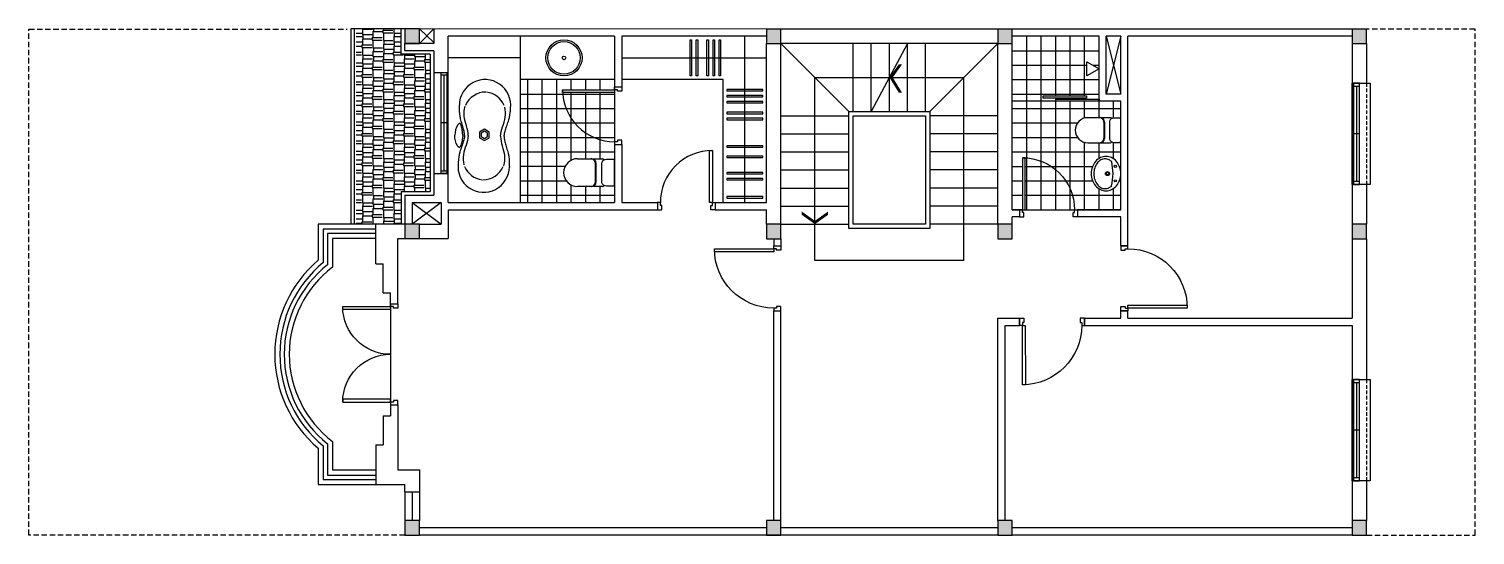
# Model space of a CAD drawing. Header units: millimetres. Extents: x 634 to 81814, y 3822 to 90754.
# Drawn here: x 945 to 20945, y 23452 to 30454 of the extents above; entities that cross this region are included whole.
import ezdxf

# ---------------------------------------------------------------- set-up
doc = ezdxf.new("R2010")
doc.units = ezdxf.units.MM
doc.header["$MEASUREMENT"] = 0
doc.linetypes.add('DASHED', pattern=[0.75, 0.5, -0.25])
doc.linetypes.add('HIDDEN', pattern=[0.375, 0.25, -0.125])
for name, color, linetype in [('COT', 5, 'Continuous'), ('DOOR', 2, 'Continuous'), ('HACTH', 8, 'Continuous'), ('HAT', 252, 'Continuous'), ('HAT2', 30, 'Continuous'), ('LINE', 1, 'Continuous'), ('NET1', 66, 'Continuous'), ('NET4', 5, 'Continuous'), ('NETMANH', 44, 'Continuous'), ('NETTHAY', 4, 'Continuous'), ('nt', 146, 'Continuous'), ('TUONG', 7, 'Continuous')]:
    doc.layers.add(name, color=color, linetype=linetype)

# ---------------------------------------------------------------- blocks, each defined once
blk = doc.blocks.new('door800')
at = {"layer": 'DOOR', "ltscale": 3}
for points in [[(40, -100), (0, -100), (0, 0), (60, 0), (60, -60), (40, -60)], [(760, -100), (800, -100), (800, 0), (740, 0), (740, -60), (760, -60)], [(80, -100), (80, -820), (40, -820), (40, -100)]]:
    blk.add_lwpolyline(points, close=True, dxfattribs=at)
at = {"layer": 'DOOR', "color": 44, "ltscale": 3}
blk.add_arc((40, -100), 720, 270, 0, dxfattribs=at)
blk = doc.blocks.new('A$C6332211A')
blk.add_lwpolyline([(239, 408, 0.085303), (146, 392, 0.092016), (70, 348, 0.103432), (18, 281, 0.11326), (0, 204, 0.11326), (18, 128, 0.103432), (70, 60, 0.092016), (146, 16, 0.085303), (239, 0, 0.085303), (332, 16, 0.092016), (407, 60, 0.103432), (460, 128, 0.11326), (477, 204, 0.11326), (460, 281, 0.103432), (407, 348, 0.092016), (332, 392, 0.085303)], format="xyb", close=True)
for points in [[(75, 284, 0.065083), (49, 249, 0.126182), (35, 192)], [(35, 192, 0.126182), (49, 134, 0.105983), (95, 82, 0.086078), (160, 48, 0.075871), (241, 36, 0.075871), (322, 48, 0.086078), (387, 82, 0.105983), (432, 134, 0.126182), (447, 192, 0.126182), (432, 249, 0.062882), (408, 283)]]:
    blk.add_lwpolyline(points, format="xyb")
for centre, radius in [((139, 333), 15.3), ((239, 225), 27.8), ((239, 225), 18.1), ((339, 333), 15.3)]:
    blk.add_circle(centre, radius)
for centre, start, end in [((280, -844), 92.052, 100.2987), ((197, -844), 79.4023, 87.913)]:
    blk.add_arc(centre, 1146, start, end)
blk = doc.blocks.new('door1400')
at = {"layer": 'DOOR', "ltscale": 3}
for points in [[(0, 620), (-660, 620), (-660, 660), (0, 660)], [(0, 660), (0, 700), (100, 700), (100, 640), (40, 640), (40, 660)], [(0, -620), (-660, -620), (-660, -660), (0, -660)], [(0, -660), (0, -700), (100, -700), (100, -640), (40, -640), (40, -660)]]:
    blk.add_lwpolyline(points, close=True, dxfattribs=at)
at = {"layer": 'DOOR', "color": 44, "ltscale": 3}
for centre, start, end in [((0, 660), 180, 270), ((0, -660), 90, 180)]:
    blk.add_arc(centre, 660, start, end, dxfattribs=at)
blk = doc.blocks.new('door')
at = {"layer": 'DOOR', "ltscale": 3}
for points in [[(100, -40), (100, 0), (0, 0), (0, -60), (60, -60), (60, -40)], [(100, -80), (920, -80), (920, -40), (100, -40)], [(100, -860), (100, -900), (0, -900), (0, -840), (60, -840), (60, -860)]]:
    blk.add_lwpolyline(points, close=True, dxfattribs=at)
at = {"layer": 'DOOR', "color": 44, "ltscale": 3}
blk.add_arc((100, -40), 820, 270, 0, dxfattribs=at)
blk = doc.blocks.new('win1400')
at = {"layer": 'DOOR', "ltscale": 3}
for p, q in [((20, 40), (20, 1360)), ((60, 40), (60, 1360)), ((100, 1360), (100, 40)), ((100, 700), (20, 700))]:
    blk.add_line(p, q, dxfattribs=at)
at = {"layer": 'DOOR'}
blk.add_lwpolyline([(0, 0), (12, 0), (12, 1400), (0, 1400)], close=True, dxfattribs=at)
at = {"layer": 'DOOR', "ltscale": 3}
for points in [[(100, 1360), (20, 1360), (20, 1400), (100, 1400)], [(100, 0), (20, 0), (20, 40), (100, 40)]]:
    blk.add_lwpolyline(points, close=True, dxfattribs=at)

msp = doc.modelspace()

# ---------------------------------------------------------------- hatches: boundary and pattern name
at = {"layer": 'HAT', "ltscale": 3}
h = msp.add_hatch(dxfattribs=at)
h.set_pattern_fill('_USER', color=256, scale=200, style=0, double=1, pattern_type=0)
h.set_pattern_definition([(0, (14544.72, 27952.37), (0, 200), []), (90, (14544.72, 27952.37), (-200, 1e-14), [])])
h.paths.add_polyline_path([(15575.09311, 30000.36766), (15744.71811, 29902.36766), (15744.71811, 30352.36766), (14544.84311, 30352.36766), (14544.84311, 30252.36766), (14544.71811, 30252.36766), (14544.71811, 29452.36766), (15144.71811, 29452.36766), (15144.71811, 29482.36766), (15744.71811, 29482.36766), (15744.71811, 29902.36766), (15575.09311, 29804.36766)])
h.paths.add_polyline_path([(15569.96811, 29527.36766), (15569.96811, 29497.36766), (14969.96811, 29497.36766), (14969.96811, 29527.36766)], flags=16)
edge = h.paths.add_edge_path()
edge.add_line((16044.71811, 29452.36766), (15744.71811, 29452.36766))
edge.add_line((15744.71811, 29452.36766), (15144.84311, 29452.36766))
edge.add_line((15144.71811, 29452.36766), (14544.59311, 29452.36766))
edge.add_line((14544.71811, 29452.36766), (14544.71811, 27952.36766))
edge.add_line((14544.71811, 27952.36766), (14644.84311, 27952.36766))
edge.add_line((14644.84311, 27952.36766), (14684.84311, 27952.36766))
edge.add_line((14684.84311, 27952.36766), (14684.84311, 28672.36766))
edge.add_line((14684.84311, 28672.36766), (14724.84311, 28672.36766))
edge.add_line((14724.84311, 28672.36766), (14724.84311, 28671.24266))
edge.add_arc((14684.84311, 27952.36766), 720, 0, 86.815261463, ccw=False)
edge.add_line((15404.84311, 27952.36766), (15444.84311, 27952.36766))
edge.add_line((15444.84311, 27952.36766), (16044.71811, 27952.36766))
edge.add_line((16044.71811, 27952.36766), (16044.71811, 28452.36766))
edge.add_ellipse((15840.59311, 28452.36766), major_axis=(-0.0001, -238.7), ratio=0.8550481777, start_angle=0, end_angle=90.000028479, ccw=False)
edge.add_ellipse((15840.59311, 28452.36766), major_axis=(-0.0001, -238.7), ratio=0.8550481777, start_angle=90.000028479, end_angle=360, ccw=False)
edge.add_line((16044.71811, 28452.36766), (16044.71811, 28901.36766))
edge.add_arc((16027.59311, 28901.36766), 17.1557, -89.999999999, 0, ccw=False)
edge.add_line((16027.59311, 28884.24266), (15951.71811, 28884.24266))
edge.add_arc((15950.96811, 28947.24266), 63.04411, 237.949804771, 270.618046624, ccw=False)
edge.add_arc((15900.59311, 28895.86766), 17.1557, 270, 353.389992556, ccw=False)
edge.add_line((15900.59311, 28878.61766), (15588.46811, 28878.61766))
edge.add_arc((15588.34311, 29052.36766), 173.70147, 90, 270, ccw=False)
edge.add_line((15588.34311, 29226.11766), (15900.46811, 29226.11766))
edge.add_arc((15900.59311, 29208.86766), 17.1557, 10.69678812, 90, ccw=False)
edge.add_arc((15948.21811, 29160.11766), 60.39184, 87.935991884, 120.64644551, ccw=False)
edge.add_line((15950.34311, 29220.49266), (16027.59311, 29220.49266))
edge.add_arc((16027.59311, 29203.36766), 17.1557, 0, 90.000000001, ccw=False)
edge.add_line((16044.71811, 29203.36766), (16044.71811, 29452.36766))
h.paths.add_polyline_path([(14724.84311, 28671.24266), (14724.84311, 27952.36766), (15404.84311, 27952.36766, 0.3980254705)], flags=17)
h = msp.add_hatch(dxfattribs=at)
h.set_pattern_fill('_USER', color=256, scale=200, style=0, double=1, pattern_type=0)
h.set_pattern_definition([(0, (9044.72, 29752.87), (0, 200), []), (90, (9044.72, 29752.87), (-200, 1e-14), [])])
h.paths.add_polyline_path([(9044.71811, 29572.86766), (8325.84311, 29572.86766, 0.3980177532), (9044.71811, 28892.86766)], flags=17)
h.paths.add_polyline_path([(8325.84311, 29572.86766), (8324.71811, 29572.86766), (8324.71811, 29612.86766), (9044.71811, 29612.86766), (9044.71811, 29652.86766), (9044.71811, 29652.86766), (9044.71811, 29752.86766), (7744.71811, 29752.86766), (7744.71811, 28052.99266), (9044.71811, 28052.99266), (9044.71811, 28272.49266), (8724.46811, 28272.49266), (8532.71811, 28272.49266, -1), (8532.71811, 28658.49266), (9044.71811, 28658.49266), (9044.71811, 28852.86766), (9044.71811, 28852.86766), (9044.71811, 28892.86766, -0.3980177532)])
at = {"layer": 'HAT2', "ltscale": 3}
h = msp.add_hatch(dxfattribs=at)
h.set_pattern_fill('AR-RSHKE', color=256, scale=12, angle=270, style=0)
h.set_pattern_definition([(270, (4694.72, 6172.49), (144, -306), [72, -60, 84, -36, 108, -48]), (270, (4700.72, 6100.49), (144, -306), [60, -228, 48, -72]), (270, (4685.72, 5956.49), (144, -306), [36, -372]), (0, (4694.72, 6172.49), (144, 102), [138, -438]), (0, (4694.72, 6100.49), (144, 102), [135, -441]), (0, (4694.72, 6040.49), (144, 102), [126, -450]), (0, (4685.72, 5956.49), (144, 102), [138, -438]), (0, (4685.72, 5920.49), (144, 102), [138, -438]), (0, (4694.72, 5812.49), (144, 102), [132, -444])])
h.paths.add_polyline_path([(6494.71811, 30103.74266), (6094.71811, 30103.74266), (6094.71811, 30452.99266), (5469.71811, 30452.99266), (5469.71811, 27753.74266), (5744.71811, 27753.74266), (5744.71811, 27752.86766), (6094.71811, 27752.86766), (6094.71811, 28202.86766), (6494.71811, 28202.86766)])
at = {"layer": 'NET4', "ltscale": 3}
h = msp.add_hatch(color=256, dxfattribs=at)
h.paths.add_polyline_path([(19444.84311, 30452.36766), (19244.84311, 30452.36766), (19244.84311, 30252.36766), (19444.84311, 30252.36766), (19444.84311, 30351.99266), (19444.84311, 30351.99266)])
h.paths.add_polyline_path([(14544.84311, 30452.36766), (14544.71811, 30452.36766), (14344.84311, 30452.36766), (14344.84311, 30252.36766), (14544.84311, 30252.36766)])
h.paths.add_polyline_path([(11344.84311, 30452.36766), (11344.71811, 30452.36766), (11144.84311, 30452.36766), (11144.84311, 30252.36766), (11344.84311, 30252.36766)])
h.paths.add_polyline_path([(6344.84311, 30452.11766), (6344.71811, 30452.11766), (6344.71811, 30452.36766), (6144.84311, 30452.36766), (6144.84311, 30252.36766), (6344.84311, 30252.36766)])
h.paths.add_polyline_path([(6344.84311, 27752.36766), (6144.84311, 27752.36766), (6144.84311, 27552.36766), (6344.84311, 27552.36766)])
h.paths.add_polyline_path([(6344.84311, 23652.36766), (6144.84311, 23652.36766), (6144.84311, 23452.36766), (6344.84311, 23452.36766)])
h.paths.add_polyline_path([(11344.84311, 23652.36766), (11144.84311, 23652.36766), (11144.84311, 23452.36766), (11344.84311, 23452.36766)])
h.paths.add_polyline_path([(11344.84311, 27752.36766), (11323.34311, 27752.36766), (11144.84311, 27752.36766), (11144.84311, 27552.36766), (11323.34311, 27552.36766), (11344.84311, 27552.36766)])
h.paths.add_polyline_path([(14544.84311, 27752.36766), (14344.84311, 27752.36766), (14344.84311, 27552.36766), (14544.84311, 27552.36766)])
h.paths.add_polyline_path([(14544.84311, 23652.36766), (14344.84311, 23652.36766), (14344.84311, 23452.36766), (14544.84311, 23452.36766)])
h.paths.add_polyline_path([(19444.84311, 23652.36766), (19244.84311, 23652.36766), (19244.84311, 23452.36766), (19444.84311, 23452.36766), (19444.84311, 23552.74266), (19444.84311, 23552.74266)])
h.paths.add_polyline_path([(19444.84311, 27752.36766), (19244.84311, 27752.36766), (19244.84311, 27552.36766), (19444.84311, 27552.36766)])

# ---------------------------------------------------------------- linework, layer by layer
msp.add_line((6144.71811, 30152.74266), (6144.71811, 30252.86766))
at = {"layer": 'COT', "ltscale": 3}
for points in [[(6144.84311, 30252.86766), (6344.84311, 30252.86766), (6344.84311, 30452.86766), (6144.84311, 30452.86766)], [(11144.84311, 30252.36766), (11344.84311, 30252.36766), (11344.84311, 30452.36766), (11144.84311, 30452.36766)], [(14344.84311, 30252.36766), (14544.84311, 30252.36766), (14544.84311, 30452.36766), (14344.84311, 30452.36766)], [(19244.84311, 30252.36766), (19444.84311, 30252.36766), (19444.84311, 30452.36766), (19244.84311, 30452.36766)], [(6144.84311, 27552.86766), (6344.84311, 27552.86766), (6344.84311, 27752.86766), (6144.84311, 27752.86766)], [(11144.84311, 27552.36766), (11344.84311, 27552.36766), (11344.84311, 27752.36766), (11144.84311, 27752.36766)], [(14344.84311, 27552.36766), (14544.84311, 27552.36766), (14544.84311, 27752.36766), (14344.84311, 27752.36766)], [(19244.84311, 27552.36766), (19444.84311, 27552.36766), (19444.84311, 27752.36766), (19244.84311, 27752.36766)], [(6144.84311, 23452.36766), (6344.84311, 23452.36766), (6344.84311, 23652.36766), (6144.84311, 23652.36766)], [(11144.84311, 23452.36766), (11344.84311, 23452.36766), (11344.84311, 23652.36766), (11144.84311, 23652.36766)], [(14344.84311, 23452.36766), (14544.84311, 23452.36766), (14544.84311, 23652.36766), (14344.84311, 23652.36766)], [(19244.84311, 23452.36766), (19444.84311, 23452.36766), (19444.84311, 23652.36766), (19244.84311, 23652.36766)]]:
    msp.add_lwpolyline(points, close=True, dxfattribs=at)
at = {"layer": 'DOOR', "ltscale": 3}
for p, q in [((6644.71811, 28492.86766), (6644.71811, 29812.86766)), ((6684.71811, 29812.86766), (6684.71811, 28492.86766)), ((6724.71811, 29812.86766), (6724.71811, 28492.86766)), ((6744.71811, 29152.86766), (6644.71811, 29152.86766)), ((14644.84311, 27952.36766), (15444.84311, 27952.36766)), ((6144.84311, 24052.86766), (6144.84311, 23652.36766)), ((6244.71811, 24052.86766), (6244.84311, 23652.36766)), ((6344.71811, 24052.86766), (6344.84311, 23652.36766))]:
    msp.add_line(p, q, dxfattribs=at)
at = {"layer": 'DOOR'}
for p, q in [((9044.71811, 29652.86766), (9044.71811, 28852.86766)), ((16044.71811, 29452.36766), (14544.84311, 29452.36766)), ((5944.71811, 26652.86766), (5944.71811, 25253.74266))]:
    msp.add_line(p, q, dxfattribs=at)
at = {"layer": 'DOOR', "ltscale": 3}
for points in [[(6644.71811, 29852.86766), (6724.71811, 29852.86766), (6724.71811, 29812.86766), (6644.71811, 29812.86766)], [(6644.71811, 28492.86766), (6724.71811, 28492.86766), (6724.71811, 28452.86766), (6644.71811, 28452.86766)]]:
    msp.add_lwpolyline(points, close=True, dxfattribs=at)
at = {"layer": 'DOOR'}
for points in [[(6744.71811, 29852.86766), (6732.71811, 29852.86766), (6732.71811, 28452.86766), (6744.71811, 28452.86766)], [(14969.96811, 29527.36766), (15569.96811, 29527.36766), (15569.96811, 29497.36766), (14969.96811, 29497.36766)], [(15144.71811, 29482.36766), (15744.71811, 29482.36766), (15744.71811, 29452.36766), (15144.71811, 29452.36766)]]:
    msp.add_lwpolyline(points, close=True, dxfattribs=at)
for points in [[(19444.84311, 29702.36766), (19494.84311, 29702.36766), (19494.84311, 28302.36766), (19444.84311, 28302.36766)], [(19444.84311, 25602.36766), (19494.84311, 25602.36766), (19494.84311, 24202.36766), (19444.84311, 24202.36766)]]:
    msp.add_lwpolyline(points, dxfattribs=at)
at = {"layer": 'HAT2', "ltscale": 3}
msp.add_line((4944.84311, 27753.74266), (4944.84311, 27253.74266), dxfattribs=at)
at = {"layer": 'LINE', "linetype": 'HIDDEN', "ltscale": 300}
for points in [[(6144.84311, 23452.36766), (944.84311, 23452.36766), (944.84311, 30452.36766), (5344.84311, 30452.36766)], [(19444.84311, 23452.36766), (20944.84311, 23452.36766), (20944.84311, 30452.36766), (19444.84311, 30452.36766)]]:
    msp.add_lwpolyline(points, dxfattribs=at)
at = {"layer": 'LINE', "linetype": 'Continuous'}
for points in [[(5744.71811, 27683.74266), (5014.84311, 27683.74266), (5014.84311, 27220.99266, 0.4733040288), (5014.84311, 24685.61766), (5014.84311, 24222.86766), (5744.71811, 24222.86766)], [(5744.71811, 27623.74266), (5074.84311, 27623.74266), (5074.84311, 27192.24266, 0.4842769559), (5074.84311, 24714.36766), (5074.84311, 24282.86766), (5744.71811, 24282.86766)]]:
    msp.add_lwpolyline(points, format="xyb", dxfattribs=at)
at = {"layer": 'NET1', "linetype": 'HIDDEN', "ltscale": 200}
for p, q in [((19444.84311, 29702.36766), (19444.84311, 28302.36766)), ((19444.84311, 25602.36766), (19444.84311, 24202.36766))]:
    msp.add_line(p, q, dxfattribs=at)
at = {"layer": 'NETMANH', "linetype": 'Continuous'}
for p, q in [((6344.71811, 30252.86766), (6544.71811, 30453.74266)), ((6544.71811, 30268.11766), (6344.71811, 30452.86766)), ((6244.71811, 28052.86766), (6644.71811, 27752.86766)), ((6644.71811, 28052.86766), (6244.71811, 27752.86766))]:
    msp.add_line(p, q, dxfattribs=at)
at = {"layer": 'NETTHAY', "linetype": 'Continuous'}
for p, q in [((5394.71811, 30453.74266), (5394.71811, 27753.74266)), ((5444.71811, 30453.74266), (5444.71811, 27753.74266)), ((6094.71811, 30103.74266), (6094.71811, 30452.86766)), ((6494.71811, 30103.74266), (6094.71811, 30103.74266)), ((6494.71811, 30103.74266), (6494.71811, 28202.86766)), ((6544.71811, 29852.86766), (6544.71811, 28452.86766)), ((6094.71811, 28202.86766), (6094.71811, 27753.74266)), ((6094.71811, 28202.86766), (6494.71811, 28202.86766))]:
    msp.add_line(p, q, dxfattribs=at)
for points in [[(5744.71811, 27753.74266), (4944.84311, 27753.74266), (4944.84311, 27253.74266, 0.4613988315), (4944.84311, 24652.86766), (4944.84311, 24152.86766), (5744.71811, 24152.86766)], [(5744.71811, 27553.74266), (5144.84311, 27553.74266), (5144.84311, 27157.86766, 0.4980971984), (5144.84311, 24748.74266), (5144.84311, 24352.86766), (5744.71811, 24352.86766)]]:
    msp.add_lwpolyline(points, format="xyb", dxfattribs=at)
at = {"layer": 'nt'}
for p, q in [((7744.71811, 28052.99266), (7744.71811, 30352.86766)), ((10844.71811, 28052.36766), (10844.71811, 30352.36766)), ((12284.84311, 29312.36766), (11344.84311, 30252.36766)), ((12344.84311, 29312.36766), (12344.84311, 30252.36766)), ((13094.84311, 30252.36766), (12594.84311, 29312.36766)), ((12594.84311, 29312.36766), (12594.84311, 30252.36766)), ((12844.84311, 29312.36766), (12844.84311, 30252.36766)), ((13094.84311, 29312.36766), (13094.84311, 30252.36766)), ((13344.84311, 29312.36766), (13344.84311, 30252.36766)), ((13404.84311, 29312.36766), (14344.84311, 30252.36766)), ((16044.71811, 30352.36766), (15844.71811, 29552.36766)), ((15844.71811, 30352.36766), (16044.71811, 29552.36766)), ((7744.71811, 30052.86766), (6744.71811, 30052.86766)), ((9144.71811, 30052.24266), (11144.84311, 30052.24266)), ((9044.71811, 29752.86766), (7744.71811, 29752.86766)), ((10544.71811, 29752.36766), (9144.71811, 29752.86766)), ((10544.71811, 28052.36766), (10544.71811, 29752.36766)), ((11814.84311, 29782.36766), (13874.84311, 29782.36766)), ((11814.84311, 27252.36766), (11814.84311, 29782.36766)), ((13874.84311, 27252.36766), (13874.84311, 29782.36766)), ((11344.84311, 29252.36766), (12284.84311, 29252.36766)), ((14344.84311, 29252.36766), (13404.84311, 29252.36766)), ((15900.59311, 29226.11766), (15588.34311, 29226.11766)), ((7243.71811, 29066.99266), (7175.71811, 29027.74266)), ((7175.71811, 29027.74266), (7175.71811, 28949.24266)), ((7243.71811, 29038.11766), (7200.71811, 29013.36766)), ((7200.71811, 29013.36766), (7200.71811, 28963.74266)), ((7311.71811, 29027.74266), (7243.71811, 29066.99266)), ((7286.71811, 29013.36766), (7243.71811, 29038.11766)), ((7286.71811, 28963.74266), (7286.71811, 29013.36766)), ((7311.71811, 28949.24266), (7311.71811, 29027.74266)), ((11344.84311, 29002.36766), (12284.84311, 29002.36766)), ((14344.84311, 29002.36766), (13404.84311, 29002.36766)), ((15812.46811, 29165.99266), (15812.46811, 28938.74266)), ((15820.96811, 29165.99266), (15820.96811, 28938.74266)), ((7175.71811, 28949.24266), (7243.71811, 28909.99266)), ((7200.71811, 28963.74266), (7243.71811, 28938.86766)), ((7243.71811, 28938.86766), (7286.71811, 28963.74266)), ((7243.71811, 28909.99266), (7311.71811, 28949.24266)), ((15588.34311, 28878.61766), (15900.59311, 28878.61766)), ((8532.71811, 28658.49266), (8879.46811, 28658.49266)), ((11344.84311, 28752.36766), (12284.84311, 28752.36766)), ((14344.84311, 28752.36766), (13404.84311, 28752.36766)), ((8781.59311, 28339.11766), (8781.59311, 28591.74266)), ((8791.09311, 28339.11766), (8791.09311, 28591.74266)), ((11344.84311, 28502.36766), (12284.84311, 28502.36766)), ((14344.84311, 28502.36766), (13404.84311, 28502.36766)), ((8879.46811, 28272.49266), (8532.71811, 28272.49266)), ((11344.84311, 28252.36766), (12284.84311, 28252.36766)), ((14344.84311, 28252.36766), (13404.84311, 28252.36766)), ((11344.84311, 28002.36766), (12284.84311, 28002.36766)), ((14344.84311, 28002.36766), (13404.84311, 28002.36766)), ((11344.84311, 27752.36766), (12284.84311, 27752.36766)), ((14344.84311, 27752.36766), (13404.84311, 27752.36766)), ((13874.84311, 27252.36766), (11814.84311, 27252.36766))]:
    msp.add_line(p, q, dxfattribs=at)
for points in [[(10109.59311, 29802.99266), (10089.59311, 29802.99266), (10089.96811, 30302.99266), (10109.96811, 30302.99266)], [(10193.46811, 29802.86766), (10173.46811, 29802.86766), (10173.84311, 30302.86766), (10193.84311, 30302.86766)], [(10341.71811, 29802.74266), (10321.71811, 29802.74266), (10322.09311, 30302.74266), (10342.09311, 30302.74266)], [(10425.59311, 29802.74266), (10405.59311, 29802.74266), (10405.96811, 30302.74266), (10425.96811, 30302.74266)], [(10509.46811, 29802.61766), (10489.46811, 29802.61766), (10489.84311, 30302.61766), (10509.84311, 30302.61766)], [(10594.71811, 29617.36766), (10594.71811, 29597.36766), (11094.71811, 29597.36766), (11094.71811, 29617.36766)], [(10594.71811, 29533.36766), (10594.71811, 29513.36766), (11094.71811, 29513.36766), (11094.71811, 29533.36766)], [(10594.71811, 29449.49266), (10594.71811, 29429.49266), (11094.71811, 29429.49266), (11094.71811, 29449.49266)], [(10594.71811, 29301.36766), (10594.71811, 29281.36766), (11094.71811, 29281.36766), (11094.71811, 29301.36766)], [(10594.71811, 29217.49266), (10594.71811, 29197.49266), (11094.71811, 29197.49266), (11094.71811, 29217.49266)], [(12284.84311, 29312.36766), (13404.84311, 29312.36766), (13404.84311, 27692.36766), (12284.84311, 27692.36766)], [(12344.84311, 29252.36766), (13344.84311, 29252.36766), (13344.84311, 27752.36766), (12344.84311, 27752.36766)], [(10594.71811, 28836.99266), (10594.71811, 28816.99266), (11094.71811, 28816.99266), (11094.71811, 28836.99266)], [(10594.71811, 28695.11766), (10594.71811, 28675.11766), (11094.71811, 28675.11766), (11094.71811, 28695.11766)], [(10594.71811, 28469.61766), (10594.71811, 28449.61766), (11094.71811, 28449.61766), (11094.71811, 28469.61766)], [(10594.71811, 28385.74266), (10594.71811, 28365.74266), (11094.71811, 28365.74266), (11094.71811, 28385.74266)], [(10594.71811, 28134.11766), (10594.71811, 28114.11766), (11094.71811, 28114.11766), (11094.71811, 28134.11766)]]:
    msp.add_lwpolyline(points, close=True, dxfattribs=at)
at = {"layer": 'nt', "linetype": 'Continuous', "ltscale": 0.05}
msp.add_lwpolyline([(15744.71811, 29902.36766), (15575.09311, 29804.36766), (15575.09311, 30000.36766)], close=True, dxfattribs=at)
at = {"layer": 'nt'}
for points in [[(15950.34311, 28884.24266), (16027.59311, 28884.24266, 0.4142135624), (16044.71811, 28901.36766), (16044.71811, 29203.36766, 0.4142135624), (16027.59311, 29220.49266), (15950.34311, 29220.49266, 0.3406996405), (15890.34311, 29177.61766), (15890.34311, 28930.11766, 0.3326447935)], [(8934.84311, 28652.24266), (9020.59311, 28652.24266, -0.4142135624), (9039.71811, 28633.24266), (9039.71811, 28297.74266, -0.4142135624), (9020.59311, 28278.61766), (8934.84311, 28278.61766, -0.3406996405), (8868.21811, 28326.24266), (8868.21811, 28601.24266, -0.3326447935)]]:
    msp.add_lwpolyline(points, format="xyb", close=True, dxfattribs=at)
for radius in [250, 225, 25]:
    msp.add_circle((8344.71811, 30052.86766), radius, dxfattribs=at)
for centre, radius, start, end in [((7252.59311, 29397.99266), 355, 352.874983651, 180), ((7265.21811, 29272.86766), 307.81914, 90, 156.801409486), ((7234.59311, 29273.61766), 307.81914, 23.198590514, 82.874983651), ((15588.34311, 29052.36766), 173.70147, 90, 270), ((15749.84311, 29164.36766), 62.6688, 0, 82.874983651), ((15760.96811, 29165.99266), 60.04495, 0, 90), ((15900.59311, 29208.86766), 17.1557, 7.125016349, 90), ((15749.84311, 28940.36766), 62.6688, 277.125016349, 0), ((15760.96811, 28938.74266), 60.04495, 270, 0), ((15900.59311, 28895.86766), 17.1557, 270, 352.874983651), ((8532.71811, 28465.49266), 193.00163, 90, 270), ((8711.96811, 28589.99266), 69.63199, 0, 82.874983651), ((8724.46811, 28591.74266), 66.71661, 0, 90), ((8879.46811, 28639.36766), 19.06189, 7.125016349, 90), ((7234.09311, 28548.24266), 355, 172.874983651, 0), ((7251.96811, 28672.61766), 307.81914, 203.198590514, 262.874983651), ((7221.46811, 28673.36766), 307.81914, 270, 336.801409486), ((8711.96811, 28340.99266), 69.63199, 277.125016349, 0), ((8724.46811, 28339.11766), 66.71661, 270, 0), ((8879.46811, 28291.49266), 19.06189, 270, 352.874983651)]:
    msp.add_arc(centre, radius, start, end, dxfattribs=at)
for points, knots in [([(6969.34311, 28978.61766), (6969.46811, 28987.86766), (6968.84311, 28997.24266), (6966.71811, 29016.74266), (6965.21811, 29026.86766), (6960.96811, 29047.36766), (6958.46811, 29057.99266), (6952.71811, 29079.49266), (6949.59311, 29090.61766), (6942.84311, 29113.11766), (6939.21811, 29124.61766), (6932.09311, 29147.99266), (6928.46811, 29159.99266), (6921.46811, 29184.24266), (6918.09311, 29196.74266), (6914.09311, 29213.74266), (6913.09311, 29218.24266), (6911.46811, 29225.74266), (6910.84311, 29228.61766), (6909.71811, 29234.74266), (6909.09311, 29237.74266), (6907.96811, 29243.86766), (6907.46811, 29246.99266), (6905.96811, 29256.11766), (6905.21811, 29262.11766), (6902.84311, 29280.24266), (6901.71811, 29292.24266), (6899.46811, 29321.86766), (6898.84311, 29339.49266), (6897.96811, 29372.74266), (6897.84311, 29388.61766), (6897.71811, 29404.24266)], [433.1072081219, 433.1072081219, 433.1072081219, 433.1072081219, 468.7067473921, 468.7067473921, 504.3062866622, 504.3062866622, 539.9058259324, 539.9058259324, 575.5053652025, 575.5053652025, 611.1049044727, 611.1049044727, 646.7044437429, 646.7044437429, 682.303983013, 682.303983013, 694.7672509481, 694.7672509481, 702.9498427805, 702.9498427805, 711.315465335, 711.315465335, 719.6810878895, 719.6810878895, 736.4123329986, 736.4123329986, 769.8748232166, 769.8748232166, 819.9884785532, 819.9884785532, 866.7179603925, 866.7179603925, 866.7179603925, 866.7179603925]), ([(7019.34311, 28977.99266), (7020.34311, 29066.36766), (6952.59311, 29200.36766), (6964.46811, 29338.24266), (6978.34311, 29384.74266)], [433.1072081219, 433.1072081219, 433.1072081219, 433.1072081219, 707.0491564692, 847.5270538338, 847.5270538338, 847.5270538338, 847.5270538338]), ([(7467.34311, 28968.24266), (7470.21811, 29056.49266), (7543.71811, 29187.49266), (7537.96811, 29325.61766), (7526.09311, 29372.86766)], [433.1072081219, 433.1072081219, 433.1072081219, 433.1072081219, 707.0491564692, 847.5270538338, 847.5270538338, 847.5270538338, 847.5270538338]), ([(7517.34311, 28966.61766), (7517.59311, 28975.86766), (7518.59311, 28985.24266), (7521.59311, 29004.61766), (7523.59311, 29014.61766), (7528.59311, 29034.99266), (7531.59311, 29045.36766), (7538.21811, 29066.74266), (7541.96811, 29077.61766), (7549.71811, 29099.86766), (7553.71811, 29111.11766), (7561.96811, 29134.24266), (7566.09311, 29145.99266), (7574.09311, 29169.99266), (7577.96811, 29182.24266), (7582.84311, 29199.11766), (7583.96811, 29203.61766), (7585.96811, 29210.99266), (7586.71811, 29213.86766), (7588.09311, 29219.86766), (7588.84311, 29222.86766), (7590.21811, 29228.99266), (7590.84311, 29231.99266), (7592.71811, 29240.99266), (7593.84311, 29247.11766), (7596.96811, 29265.11766), (7598.59311, 29276.99266), (7602.09311, 29306.49266), (7603.59311, 29323.99266), (7605.84311, 29357.24266), (7606.71811, 29373.11766), (7607.46811, 29388.74266)], [433.1072081219, 433.1072081219, 433.1072081219, 433.1072081219, 468.7067473921, 468.7067473921, 504.3062866622, 504.3062866622, 539.9058259324, 539.9058259324, 575.5053652025, 575.5053652025, 611.1049044727, 611.1049044727, 646.7044437429, 646.7044437429, 682.303983013, 682.303983013, 694.7672509481, 694.7672509481, 702.9498427805, 702.9498427805, 711.315465335, 711.315465335, 719.6810878895, 719.6810878895, 736.4123329986, 736.4123329986, 769.8748232166, 769.8748232166, 819.9884785532, 819.9884785532, 866.7179603925, 866.7179603925, 866.7179603925, 866.7179603925]), ([(6944.34311, 28979.11766), (6944.46811, 28988.36766), (6943.96811, 28997.86766), (6941.84311, 29017.36766), (6940.21811, 29027.36766), (6939.84311, 29041.74266), (6937.09311, 29057.11766), (6932.21811, 29079.36766), (6929.46811, 29089.24266), (6923.84311, 29111.49266), (6920.21811, 29124.24266), (6912.34311, 29144.49266), (6907.71811, 29157.36766), (6890.09311, 29140.24266)], [433.1072081219, 433.1072081219, 433.1072081219, 433.1072081219, 468.7067473921, 468.7067473921, 504.3062866622, 504.3062866622, 539.9058259324, 539.9058259324, 575.5053652025, 575.5053652025, 611.1049044727, 611.1049044727, 643.1788820938, 643.1788820938, 643.1788820938, 643.1788820938]), ([(6969.34311, 28979.61766), (6969.09311, 28970.36766), (6968.09311, 28960.99266), (6965.09311, 28941.61766), (6963.09311, 28931.61766), (6958.09311, 28911.24266), (6955.09311, 28900.86766), (6948.34311, 28879.49266), (6944.71811, 28868.61766), (6936.96811, 28846.36766), (6932.96811, 28835.11766), (6924.71811, 28811.99266), (6920.59311, 28800.24266), (6912.59311, 28776.24266), (6908.71811, 28763.99266), (6903.84311, 28747.11766), (6902.59311, 28742.61766), (6900.71811, 28735.24266), (6899.96811, 28732.36766), (6898.59311, 28726.36766), (6897.84311, 28723.36766), (6896.46811, 28717.24266), (6895.84311, 28714.24266), (6893.96811, 28705.24266), (6892.84311, 28699.11766), (6889.71811, 28681.11766), (6888.09311, 28669.24266), (6884.59311, 28639.74266), (6883.09311, 28622.24266), (6880.84311, 28588.86766), (6879.96811, 28573.11766), (6879.21811, 28557.49266)], [433.1072081219, 433.1072081219, 433.1072081219, 433.1072081219, 468.7067473921, 468.7067473921, 504.3062866622, 504.3062866622, 539.9058259324, 539.9058259324, 575.5053652025, 575.5053652025, 611.1049044727, 611.1049044727, 646.7044437429, 646.7044437429, 682.303983013, 682.303983013, 694.7672509481, 694.7672509481, 702.9498427805, 702.9498427805, 711.315465335, 711.315465335, 719.6810878895, 719.6810878895, 736.4123329986, 736.4123329986, 769.8748232166, 769.8748232166, 819.9884785532, 819.9884785532, 866.7179603925, 866.7179603925, 866.7179603925, 866.7179603925]), ([(6944.34311, 28980.24266), (6944.09311, 28970.99266), (6943.09311, 28961.49266), (6940.09311, 28942.11766), (6938.09311, 28932.11766), (6937.09311, 28917.74266), (6933.71811, 28902.61766), (6927.96811, 28880.61766), (6924.59311, 28870.74266), (6918.09311, 28848.86766), (6913.96811, 28836.24266), (6905.09311, 28816.36766), (6899.96811, 28803.74266), (6883.09311, 28821.61766)], [433.1072081219, 433.1072081219, 433.1072081219, 433.1072081219, 468.7067473921, 468.7067473921, 504.3062866622, 504.3062866622, 539.9058259324, 539.9058259324, 575.5053652025, 575.5053652025, 611.1049044727, 611.1049044727, 643.1788820938, 643.1788820938, 643.1788820938, 643.1788820938]), ([(7019.34311, 28977.99266), (7016.46811, 28889.74266), (6942.96811, 28758.74266), (6948.71811, 28620.49266), (6960.59311, 28573.36766)], [433.1072081219, 433.1072081219, 433.1072081219, 433.1072081219, 707.0491564692, 847.5270538338, 847.5270538338, 847.5270538338, 847.5270538338]), ([(7467.34311, 28968.24266), (7466.34311, 28879.86766), (7534.09311, 28745.74266), (7522.21811, 28607.99266), (7508.21811, 28561.36766)], [433.1072081219, 433.1072081219, 433.1072081219, 433.1072081219, 707.0491564692, 847.5270538338, 847.5270538338, 847.5270538338, 847.5270538338]), ([(7517.34311, 28967.61766), (7517.21811, 28958.36766), (7517.71811, 28948.99266), (7519.84311, 28929.36766), (7521.46811, 28919.36766), (7525.59311, 28898.86766), (7528.21811, 28888.24266), (7533.84311, 28866.61766), (7537.09311, 28855.61766), (7543.84311, 28833.11766), (7547.46811, 28821.61766), (7554.59311, 28798.24266), (7558.21811, 28786.24266), (7565.21811, 28761.86766), (7568.46811, 28749.49266), (7572.59311, 28732.36766), (7573.59311, 28727.99266), (7575.21811, 28720.49266), (7575.84311, 28717.49266), (7576.96811, 28711.49266), (7577.59311, 28708.49266), (7578.71811, 28702.36766), (7579.21811, 28699.24266), (7580.59311, 28690.11766), (7581.46811, 28684.11766), (7583.84311, 28665.99266), (7584.96811, 28653.99266), (7587.21811, 28624.36766), (7587.84311, 28606.74266), (7588.71811, 28573.36766), (7588.84311, 28557.61766), (7588.96811, 28541.99266)], [433.1072081219, 433.1072081219, 433.1072081219, 433.1072081219, 468.7067473921, 468.7067473921, 504.3062866622, 504.3062866622, 539.9058259324, 539.9058259324, 575.5053652025, 575.5053652025, 611.1049044727, 611.1049044727, 646.7044437429, 646.7044437429, 682.303983013, 682.303983013, 694.7672509481, 694.7672509481, 702.9498427805, 702.9498427805, 711.315465335, 711.315465335, 719.6810878895, 719.6810878895, 736.4123329986, 736.4123329986, 769.8748232166, 769.8748232166, 819.9884785532, 819.9884785532, 866.7179603925, 866.7179603925, 866.7179603925, 866.7179603925])]:
    msp.add_open_spline(points, degree=3, knots=knots, dxfattribs=at)
for points in [[(6890.09311, 29140.24266), (6876.34311, 29124.99266), (6834.59311, 28982.11766)], [(6883.09311, 28821.61766), (6870.09311, 28837.36766), (6834.59311, 28982.11766)]]:
    msp.add_spline(points, degree=3, dxfattribs=at)
msp.add_open_spline([(6944.34311, 28979.11766), (6944.34311, 28979.24266), (6944.34311, 28979.49266), (6944.34311, 28979.61766)], degree=3, dxfattribs=at)
for points in [[(13021.21811, 29963.86766), (12890.59311, 29781.99266), (12975.46811, 29964.24266), (12844.84311, 29782.36766)], [(13021.21811, 29570.86766), (12890.59311, 29782.74266), (12975.46811, 29570.49266), (12844.84311, 29782.36766)], [(11633.34311, 27928.74266), (11815.21811, 27798.11766), (11632.96811, 27882.99266), (11814.84311, 27752.36766)], [(11996.34311, 27928.74266), (11814.46811, 27798.11766), (11996.71811, 27882.99266), (11814.84311, 27752.36766)]]:
    msp.add_solid(points, dxfattribs=at)
at = {"layer": 'TUONG', "ltscale": 200}
for p, q in [((6144.84311, 30452.99266), (5394.71811, 30453.11766)), ((11144.71811, 30452.36766), (6344.71811, 30452.86766)), ((6544.71811, 30452.86766), (6544.71811, 30252.86766)), ((6544.71811, 30452.86766), (6544.71811, 30252.86766)), ((14344.84311, 30452.36766), (11344.84311, 30452.36766)), ((19244.96811, 30452.36766), (14544.84311, 30452.36766)), ((6544.71811, 30252.86766), (6144.71811, 30252.86766)), ((6744.71811, 29852.86766), (6744.71811, 30352.86766)), ((9044.71811, 30352.86766), (6744.71811, 30352.86766)), ((9044.71811, 30352.86766), (9044.71811, 29652.86766)), ((11144.71811, 30352.36766), (9144.71811, 30352.86766)), ((9144.71811, 30352.86766), (9144.71811, 29652.86766)), ((11144.71811, 28052.36766), (11144.71811, 30252.36766)), ((11344.71811, 27752.36766), (11344.71811, 30252.36766)), ((14344.84311, 30252.36766), (11344.84311, 30252.36766)), ((14344.84311, 27752.36766), (14344.84311, 30252.36766)), ((14544.71811, 27952.36766), (14544.71811, 30252.36766)), ((15744.71811, 30352.36766), (14544.84311, 30352.36766)), ((15744.71811, 29452.36766), (15744.71811, 30352.36766)), ((16044.71811, 30352.36766), (15844.71811, 30352.36766)), ((15844.71811, 29552.36766), (15844.71811, 30352.36766)), ((16044.71811, 29552.36766), (16044.71811, 30352.36766)), ((16144.71811, 27452.36766), (16144.71811, 30352.36766)), ((19244.96811, 30352.36766), (16144.71811, 30352.36766)), ((19244.84311, 30252.36766), (19244.84311, 29702.36766)), ((19444.84311, 30252.36766), (19444.84311, 29702.36766)), ((6544.71811, 30152.74266), (6144.71811, 30152.74266)), ((6544.71811, 30152.74266), (6544.71811, 29852.86766)), ((9044.71811, 29652.86766), (9144.71811, 29652.86766)), ((19244.84311, 29702.36766), (19444.84311, 29702.36766)), ((19244.84311, 29702.36766), (19444.84311, 29702.36766)), ((16044.71811, 29452.36766), (15744.71811, 29452.36766)), ((16044.71811, 29552.36766), (15844.71811, 29552.36766)), ((16044.71811, 27952.36766), (16044.71811, 29452.36766)), ((9044.71811, 28852.86766), (9144.71811, 28852.86766)), ((9044.71811, 28852.86766), (9044.71811, 28052.99266)), ((9144.71811, 28852.86766), (9144.71811, 28052.99266)), ((6544.71811, 28452.86766), (6544.71811, 28152.86766)), ((6544.71811, 28452.86766), (6544.71811, 28152.86766)), ((6544.71811, 28452.86766), (6744.71811, 28452.86766)), ((6744.71811, 28052.86766), (6744.71811, 28452.86766)), ((19444.84311, 28302.24266), (19244.84311, 28302.24266)), ((19244.84311, 28302.24266), (19244.84311, 27752.36766)), ((19444.84311, 28302.24266), (19444.84311, 27752.36766)), ((6144.71811, 28152.86766), (6144.71811, 27752.86766)), ((6144.71811, 28152.86766), (6544.71811, 28152.86766)), ((6244.71811, 28052.86766), (6244.71811, 27752.86766)), ((6244.71811, 28052.86766), (6644.71811, 28052.86766)), ((6644.71811, 28052.86766), (6644.71811, 27752.86766)), ((6644.71811, 28052.86766), (6644.71811, 27752.86766)), ((6744.71811, 28052.86766), (9044.71811, 28052.99266)), ((9144.71811, 28052.99266), (9637.34311, 28052.99266)), ((9637.34311, 28052.99266), (9637.34311, 27952.99266)), ((10437.34311, 28052.36766), (10437.34311, 27952.36766)), ((10437.34311, 28052.36766), (11144.84311, 28052.36766)), ((6744.71811, 27952.86766), (9144.84311, 27952.99266)), ((6744.71811, 27952.86766), (6744.71811, 27552.86766)), ((9144.84311, 27952.99266), (9637.34311, 27952.99266)), ((10437.34311, 27952.36766), (11144.84311, 27952.36766)), ((11144.71811, 27752.36766), (11144.71811, 27952.36766)), ((14544.71811, 27752.36766), (14544.71811, 27852.36766)), ((14644.84311, 27952.36766), (14544.84311, 27952.36766)), ((14644.84311, 27852.36766), (14544.84311, 27852.36766)), ((14644.84311, 27952.36766), (14644.84311, 27852.36766)), ((15444.84311, 27952.36766), (15444.84311, 27852.36766)), ((16044.71811, 27952.36766), (15444.84311, 27952.36766)), ((16044.71811, 27852.36766), (15444.84311, 27852.36766)), ((16044.71811, 27452.36766), (16044.71811, 27852.36766)), ((5744.71811, 27202.86766), (5744.71811, 27752.99266)), ((6144.71811, 27752.86766), (5744.71811, 27752.86766)), ((6144.71811, 27752.86766), (5744.71811, 27752.86766)), ((6344.71811, 27752.86766), (6644.71811, 27752.86766)), ((6344.71811, 27752.86766), (6644.71811, 27752.86766)), ((6344.84311, 27552.86766), (6744.71811, 27552.86766)), ((11244.71811, 27552.36766), (11244.71811, 27452.36766)), ((11344.71811, 27552.36766), (11344.71811, 27452.36766)), ((16044.71811, 27452.36766), (16144.71811, 27452.36766)), ((19244.84311, 27552.36766), (19244.84311, 26452.36766)), ((19444.84311, 27552.36766), (19444.84311, 25602.36766)), ((5744.71811, 27202.86766), (5844.71811, 27202.86766)), ((5844.71811, 26802.86766), (5844.71811, 27202.86766)), ((5844.71811, 26802.86766), (5944.71811, 26802.86766)), ((5944.71811, 26652.86766), (5944.71811, 26802.86766)), ((5944.71811, 26652.86766), (6044.71811, 26652.86766)), ((5944.71811, 26652.11766), (5944.71811, 26652.86766)), ((5944.71811, 26652.86766), (5944.71811, 26652.86766)), ((5944.71811, 26652.86766), (6044.71811, 26652.86766)), ((5944.71811, 26602.11766), (5944.71811, 26602.86766)), ((11244.71811, 23652.36766), (11244.71811, 26552.36766)), ((11344.84311, 23652.36766), (11344.71811, 26552.36766)), ((14344.84311, 26452.36766), (14644.84311, 26452.36766)), ((14344.96811, 23652.36766), (14344.84311, 26452.36766)), ((14644.84311, 26452.49266), (14644.96811, 26352.49266)), ((15544.84311, 26453.36766), (15544.96811, 26353.36766)), ((15544.84311, 26452.36766), (16044.71811, 26452.36766)), ((16044.71811, 26552.36766), (16144.71811, 26552.36766)), ((16044.71811, 26452.36766), (16044.71811, 26552.36766)), ((16144.71811, 26452.36766), (16144.71811, 26552.36766)), ((16144.71811, 26452.36766), (19245.09311, 26452.36766)), ((14444.71811, 26352.36766), (14644.96811, 26352.36766)), ((14444.71811, 23652.36766), (14444.71811, 26352.36766)), ((15544.96811, 26352.36766), (19245.09311, 26352.36766)), ((19244.84311, 26352.36766), (19244.84311, 25602.36766)), ((19244.84311, 25602.36766), (19444.84311, 25602.36766)), ((5944.71811, 25253.74266), (5944.71811, 25252.86766)), ((5944.71811, 25252.86766), (5944.71811, 25102.86766)), ((5944.71811, 25252.86766), (6044.71811, 25252.86766)), ((5844.71811, 25102.86766), (5944.71811, 25102.86766)), ((5844.71811, 25102.86766), (5844.71811, 24702.86766)), ((5744.71811, 24702.86766), (5844.71811, 24702.86766)), ((5744.71811, 24702.86766), (5744.71811, 24152.86766)), ((19244.84311, 24202.24266), (19244.84311, 23652.36766)), ((19444.84311, 24202.24266), (19244.84311, 24202.24266)), ((19444.84311, 24202.24266), (19444.84311, 23652.36766)), ((5744.71811, 24152.86766), (6144.84311, 24152.86766)), ((11144.71811, 23552.36766), (6344.84311, 23552.36766)), ((14344.71811, 23452.36766), (6344.84311, 23452.36766)), ((14344.84311, 23552.36766), (11344.84311, 23552.36766)), ((19244.84311, 23552.36766), (14544.71811, 23552.36766)), ((19244.84311, 23452.36766), (14544.71811, 23452.36766))]:
    msp.add_line(p, q, dxfattribs=at)
at = {"layer": 'TUONG', "linetype": 'Continuous'}
for p, q in [((6544.71811, 29852.86766), (6744.71811, 29852.86766)), ((6544.71811, 28452.86766), (6644.71811, 28452.86766))]:
    msp.add_line(p, q, dxfattribs=at)
at = {"layer": 'TUONG', "ltscale": 3}
for p, q in [((6044.71811, 27552.86766), (6344.71811, 27552.86766)), ((6044.71811, 26652.86766), (6044.71811, 27552.86766)), ((6044.71811, 25252.86766), (6044.71811, 24352.86766)), ((6044.71811, 24352.86766), (6344.71811, 24352.86766)), ((6344.71811, 24352.86766), (6344.71811, 24052.86766)), ((6144.84311, 24052.86766), (6144.84311, 24152.86766)), ((6144.84311, 24052.86766), (6344.71811, 24052.86766))]:
    msp.add_line(p, q, dxfattribs=at)

# ---------------------------------------------------------------- block references
at = {"layer": 'DOOR'}
for p, rotation in [((9144.71811, 29652.86766), 270), ((10437.34311, 27952.99266), 180)]:
    msp.add_blockref('door800', p, dxfattribs=dict(at, rotation=rotation))
at = {"layer": 'DOOR', "xscale": -1}
for name, p, rotation in [('win1400', (19244.84311, 29702.36766), 180), ('door800', (14644.84311, 27852.36766), 180), ('door', (16044.71811, 26552.36766), 180), ('door1400', (5944.71811, 25952.86766), 180), ('door', (14644.84311, 26452.49266), 90.05102694587292), ('win1400', (19244.84311, 25602.36766), 180)]:
    msp.add_blockref(name, p, dxfattribs=dict(at, rotation=rotation))
msp.add_blockref('door', (11344.71811, 27452.36766), dxfattribs=at)
at = {"layer": 'HACTH', "linetype": 'DASHED', "ltscale": 120, "rotation": 270}
msp.add_blockref('A$C6332211A', (15636.46811, 28691.11766), dxfattribs=at)

doc.saveas('drawing.dxf')
